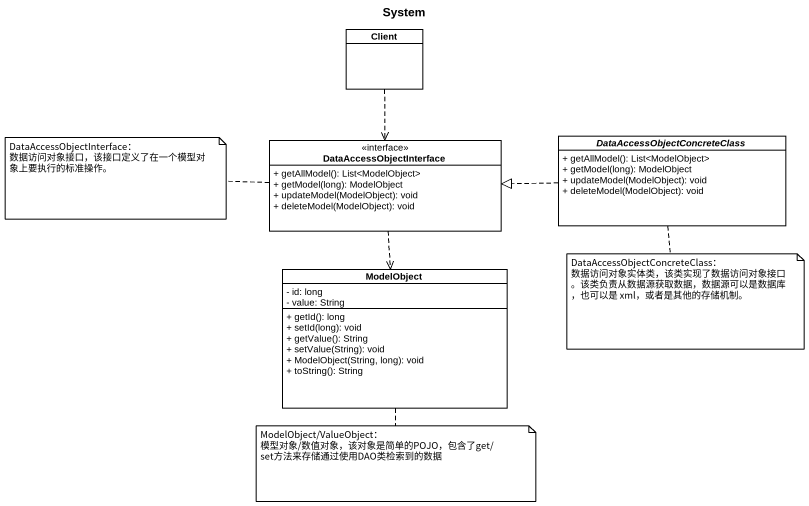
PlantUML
@startuml
title System
hide circle
hide empty members
skinparam classAttributeIconSize 0
class Client
class DataAccessObjectInterface <<interface>> {
  + getAllModel(): List<ModelObject>
  + getModel(long): ModelObject
  + updateModel(ModelObject): void
  + deleteModel(ModelObject): void
}
abstract class "DataAccessObjectConcreteClass" as DataAccessObjectConcreteClas {
  + getAllModel(): List<ModelObject>
  + getModel(long): ModelObject
  + updateModel(ModelObject): void
  + deleteModel(ModelObject): void
}
class ModelObject {
  - id: long
  - value: String
  + getId(): long
  + setId(long): void
  + getValue(): String
  + setValue(String): void
  + ModelObject(String, long): void
  + toString(): String
}
Client ..> DataAccessObjectInterface
DataAccessObjectInterface ..> ModelObject
DataAccessObjectConcreteClas .left.|> DataAccessObjectInterface
note left of DataAccessObjectInterface
  DataAccessObjectInterface：
  数据访问对象接口，该接口定义了在一个模型对象上要执行的标准操作。
end note
note bottom of DataAccessObjectConcreteClas
  DataAccessObjectConcreteClass：
  数据访问对象实体类，该类实现了数据访问对象接口。该类负责从数据源获取数据，数据源可以是数据库，也可以是 xml，或者是其他的存储机制。
end note
note bottom of ModelObject
  ModelObject/ValueObject：
  模型对象/数值对象，该对象是简单的POJO，包含了get/set方法来存储通过使用DAO类检索到的数据
end note
@enduml
